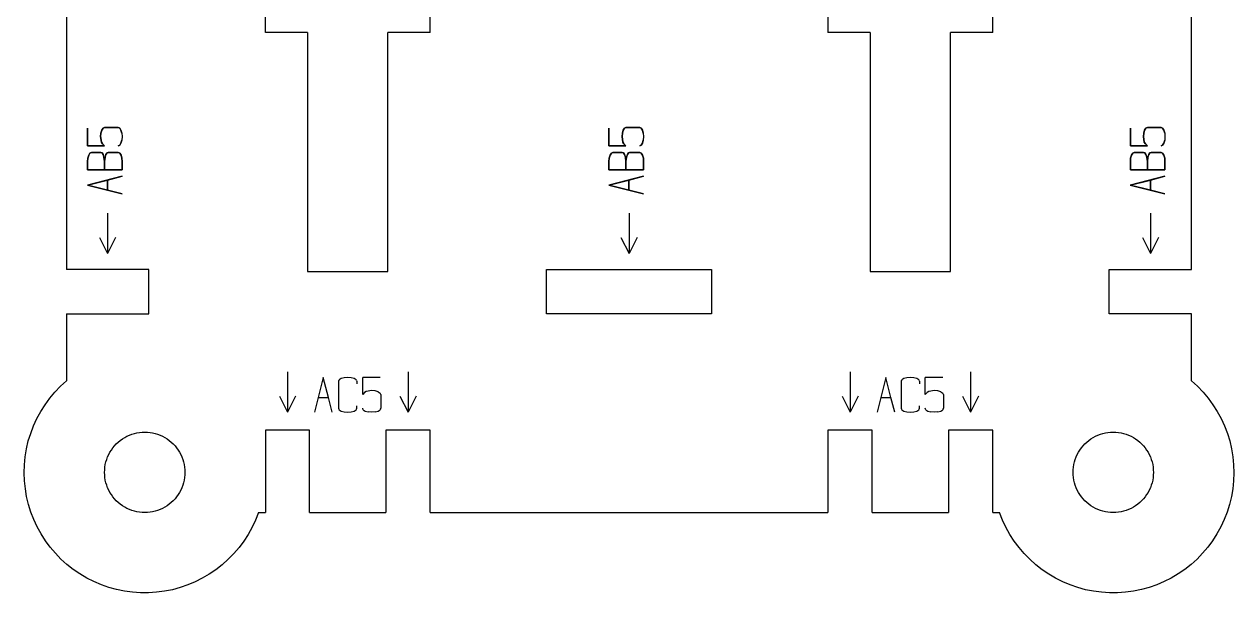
# Model space of a CAD drawing. Header units: millimetres. Extents: x -1672 to -1521, y -222 to -62.
# Drawn here: x -1671.7 to -1521.2, y -222.3 to -151.5 of the extents above; entities that cross this region are included whole.
import ezdxf

# ---------------------------------------------------------------- set-up
doc = ezdxf.new("R2010")
doc.units = ezdxf.units.MM
doc.layers.add('coding', color=2, linetype='Continuous')

msp = doc.modelspace()

# ---------------------------------------------------------------- linework, layer by layer
for p, q in [((-1666.45, -102.55), (-1666.45, -182.05)), ((-1526.45, -182.05), (-1526.45, -102.55)), ((-1641.7, -152.55), (-1641.7, -132.05)), ((-1621.2, -152.55), (-1621.2, -132.05)), ((-1571.7, -132.05), (-1571.7, -152.55)), ((-1551.2, -152.55), (-1551.2, -132.05)), ((-1636.45, -152.55), (-1641.7, -152.55)), ((-1636.45, -152.55), (-1636.45, -182.3)), ((-1621.2, -152.55), (-1626.45, -152.55)), ((-1626.45, -182.3), (-1626.45, -152.55)), ((-1566.45, -152.55), (-1571.7, -152.55)), ((-1566.45, -152.55), (-1566.45, -182.3)), ((-1551.2, -152.55), (-1556.45, -152.55)), ((-1556.45, -182.3), (-1556.45, -152.55)), ((-1656.2, -182.05), (-1666.45, -182.05)), ((-1656.2, -187.55), (-1656.2, -182.05)), ((-1606.7, -187.55), (-1606.7, -182.05)), ((-1606.7, -182.05), (-1586.2, -182.05)), ((-1586.2, -182.05), (-1586.2, -187.55)), ((-1536.7, -187.55), (-1536.7, -182.05)), ((-1536.7, -182.05), (-1526.45, -182.05)), ((-1636.45, -182.3), (-1626.45, -182.3)), ((-1566.45, -182.3), (-1556.45, -182.3)), ((-1666.45, -187.55), (-1666.45, -195.9)), ((-1666.45, -187.55), (-1656.2, -187.55)), ((-1586.2, -187.55), (-1606.7, -187.55)), ((-1526.45, -187.55), (-1536.7, -187.55)), ((-1526.45, -195.9), (-1526.45, -187.55)), ((-1667.88, -197.3), (-1667.19, -196.57)), ((-1667.19, -196.57), (-1666.45, -195.9)), ((-1526.45, -195.9), (-1525.72, -196.57)), ((-1525.72, -196.57), (-1525.03, -197.3)), ((-1669.11, -198.87), (-1668.52, -198.06)), ((-1668.52, -198.06), (-1667.88, -197.3)), ((-1525.03, -197.3), (-1524.39, -198.06)), ((-1524.39, -198.06), (-1523.8, -198.87)), ((-1670.12, -200.59), (-1669.65, -199.71)), ((-1669.65, -199.71), (-1669.11, -198.87)), ((-1523.8, -198.87), (-1523.26, -199.71)), ((-1523.26, -199.71), (-1522.79, -200.59)), ((-1670.89, -202.44), (-1670.54, -201.5)), ((-1670.54, -201.5), (-1670.12, -200.59)), ((-1522.79, -200.59), (-1522.37, -201.5)), ((-1522.37, -201.5), (-1522.01, -202.44)), ((-1671.19, -203.39), (-1670.89, -202.44)), ((-1659.75, -203.33), (-1659.48, -203.14)), ((-1659.48, -203.14), (-1659.2, -202.97)), ((-1659.2, -202.97), (-1658.92, -202.81)), ((-1658.92, -202.81), (-1658.62, -202.68)), ((-1658.62, -202.68), (-1658.31, -202.56)), ((-1658.31, -202.56), (-1658, -202.47)), ((-1658, -202.47), (-1657.68, -202.39)), ((-1657.68, -202.39), (-1657.36, -202.34)), ((-1657.36, -202.34), (-1657.03, -202.31)), ((-1657.03, -202.31), (-1656.7, -202.3)), ((-1656.7, -202.3), (-1656.38, -202.31)), ((-1656.38, -202.31), (-1656.05, -202.34)), ((-1656.05, -202.34), (-1655.73, -202.39)), ((-1655.73, -202.39), (-1655.41, -202.47)), ((-1655.41, -202.47), (-1655.1, -202.56)), ((-1655.1, -202.56), (-1654.79, -202.68)), ((-1654.79, -202.68), (-1654.49, -202.81)), ((-1654.49, -202.81), (-1654.2, -202.97)), ((-1654.2, -202.97), (-1653.93, -203.14)), ((-1653.93, -203.14), (-1653.66, -203.33)), ((-1641.7, -202.05), (-1641.7, -212.3)), ((-1636.2, -202.05), (-1641.7, -202.05)), ((-1636.2, -212.3), (-1636.2, -202.05)), ((-1621.2, -202.05), (-1626.7, -202.05)), ((-1626.7, -202.05), (-1626.7, -212.3)), ((-1621.2, -212.3), (-1621.2, -202.05)), ((-1571.7, -202.05), (-1571.7, -212.3)), ((-1566.2, -202.05), (-1571.7, -202.05)), ((-1566.2, -212.3), (-1566.2, -202.05)), ((-1556.7, -202.05), (-1556.7, -212.3)), ((-1551.2, -202.05), (-1556.7, -202.05)), ((-1551.2, -212.3), (-1551.2, -202.05)), ((-1539.25, -203.33), (-1538.98, -203.14)), ((-1538.98, -203.14), (-1538.7, -202.97)), ((-1538.7, -202.97), (-1538.42, -202.81)), ((-1538.42, -202.81), (-1538.12, -202.68)), ((-1538.12, -202.68), (-1537.81, -202.56)), ((-1537.81, -202.56), (-1537.5, -202.47)), ((-1537.5, -202.47), (-1537.18, -202.39)), ((-1537.18, -202.39), (-1536.86, -202.34)), ((-1536.86, -202.34), (-1536.53, -202.31)), ((-1536.53, -202.31), (-1536.2, -202.3)), ((-1536.2, -202.3), (-1535.88, -202.31)), ((-1535.88, -202.31), (-1535.55, -202.34)), ((-1535.55, -202.34), (-1535.23, -202.39)), ((-1535.23, -202.39), (-1534.91, -202.47)), ((-1534.91, -202.47), (-1534.6, -202.56)), ((-1534.6, -202.56), (-1534.29, -202.68)), ((-1534.29, -202.68), (-1533.99, -202.81)), ((-1533.99, -202.81), (-1533.7, -202.97)), ((-1533.7, -202.97), (-1533.43, -203.14)), ((-1533.43, -203.14), (-1533.16, -203.33)), ((-1522.01, -202.44), (-1521.72, -203.39)), ((-1671.58, -205.35), (-1671.41, -204.36)), ((-1671.41, -204.36), (-1671.19, -203.39)), ((-1661.03, -204.8), (-1660.86, -204.52)), ((-1660.86, -204.52), (-1660.67, -204.25)), ((-1660.67, -204.25), (-1660.46, -204)), ((-1660.46, -204), (-1660.24, -203.76)), ((-1660.24, -203.76), (-1660, -203.54)), ((-1660, -203.54), (-1659.75, -203.33)), ((-1653.66, -203.33), (-1653.41, -203.54)), ((-1653.41, -203.54), (-1653.17, -203.76)), ((-1653.17, -203.76), (-1652.94, -204)), ((-1652.94, -204), (-1652.74, -204.25)), ((-1652.74, -204.25), (-1652.55, -204.52)), ((-1652.55, -204.52), (-1652.37, -204.8)), ((-1540.53, -204.8), (-1540.36, -204.52)), ((-1540.36, -204.52), (-1540.17, -204.25)), ((-1540.17, -204.25), (-1539.96, -204)), ((-1539.96, -204), (-1539.74, -203.76)), ((-1539.74, -203.76), (-1539.5, -203.54)), ((-1539.5, -203.54), (-1539.25, -203.33)), ((-1533.16, -203.33), (-1532.91, -203.54)), ((-1532.91, -203.54), (-1532.67, -203.76)), ((-1532.67, -203.76), (-1532.45, -204)), ((-1532.45, -204), (-1532.24, -204.25)), ((-1532.24, -204.25), (-1532.05, -204.52)), ((-1532.05, -204.52), (-1531.87, -204.8)), ((-1521.72, -203.39), (-1521.49, -204.36)), ((-1521.49, -204.36), (-1521.33, -205.35)), ((-1671.67, -206.34), (-1671.58, -205.35)), ((-1661.61, -206.32), (-1661.53, -206)), ((-1661.53, -206), (-1661.44, -205.69)), ((-1661.44, -205.69), (-1661.32, -205.38)), ((-1661.32, -205.38), (-1661.19, -205.09)), ((-1661.19, -205.09), (-1661.03, -204.8)), ((-1652.37, -204.8), (-1652.22, -205.09)), ((-1652.22, -205.09), (-1652.08, -205.38)), ((-1652.08, -205.38), (-1651.97, -205.69)), ((-1651.97, -205.69), (-1651.87, -206)), ((-1651.87, -206), (-1651.8, -206.32)), ((-1541.11, -206.32), (-1541.03, -206)), ((-1541.03, -206), (-1540.94, -205.69)), ((-1540.94, -205.69), (-1540.82, -205.38)), ((-1540.82, -205.38), (-1540.69, -205.09)), ((-1540.69, -205.09), (-1540.53, -204.8)), ((-1531.87, -204.8), (-1531.72, -205.09)), ((-1531.72, -205.09), (-1531.59, -205.38)), ((-1531.59, -205.38), (-1531.47, -205.69)), ((-1531.47, -205.69), (-1531.38, -206)), ((-1531.38, -206), (-1531.3, -206.32)), ((-1521.33, -205.35), (-1521.24, -206.34)), ((-1671.7, -207.34), (-1671.67, -206.34)), ((-1671.67, -208.34), (-1671.7, -207.34)), ((-1661.7, -207.3), (-1661.69, -206.97)), ((-1661.69, -207.62), (-1661.7, -207.3)), ((-1661.69, -206.97), (-1661.66, -206.64)), ((-1661.66, -207.95), (-1661.69, -207.62)), ((-1661.66, -206.64), (-1661.61, -206.32)), ((-1651.8, -206.32), (-1651.75, -206.64)), ((-1651.75, -206.64), (-1651.71, -206.97)), ((-1651.71, -207.62), (-1651.75, -207.95)), ((-1651.71, -206.97), (-1651.7, -207.3)), ((-1651.7, -207.3), (-1651.71, -207.62)), ((-1541.2, -207.3), (-1541.19, -206.97)), ((-1541.19, -207.62), (-1541.2, -207.3)), ((-1541.19, -206.97), (-1541.16, -206.64)), ((-1541.16, -207.95), (-1541.19, -207.62)), ((-1541.16, -206.64), (-1541.11, -206.32)), ((-1531.3, -206.32), (-1531.25, -206.64)), ((-1531.25, -206.64), (-1531.22, -206.97)), ((-1531.22, -207.62), (-1531.25, -207.95)), ((-1531.22, -206.97), (-1531.2, -207.3)), ((-1531.2, -207.3), (-1531.22, -207.62)), ((-1521.24, -206.34), (-1521.2, -207.34)), ((-1521.2, -207.34), (-1521.24, -208.34)), ((-1671.56, -209.34), (-1671.67, -208.34)), ((-1661.61, -208.27), (-1661.66, -207.95)), ((-1661.53, -208.59), (-1661.61, -208.27)), ((-1661.44, -208.9), (-1661.53, -208.59)), ((-1661.32, -209.21), (-1661.44, -208.9)), ((-1651.97, -208.9), (-1652.08, -209.21)), ((-1651.87, -208.59), (-1651.97, -208.9)), ((-1651.8, -208.27), (-1651.87, -208.59)), ((-1651.75, -207.95), (-1651.8, -208.27)), ((-1541.11, -208.27), (-1541.16, -207.95)), ((-1541.03, -208.59), (-1541.11, -208.27)), ((-1540.94, -208.9), (-1541.03, -208.59)), ((-1540.82, -209.21), (-1540.94, -208.9)), ((-1531.47, -208.9), (-1531.59, -209.21)), ((-1531.38, -208.59), (-1531.47, -208.9)), ((-1531.3, -208.27), (-1531.38, -208.59)), ((-1531.25, -207.95), (-1531.3, -208.27)), ((-1521.24, -208.34), (-1521.34, -209.34)), ((-1671.4, -210.32), (-1671.56, -209.34)), ((-1671.16, -211.29), (-1671.4, -210.32)), ((-1661.19, -209.51), (-1661.32, -209.21)), ((-1661.03, -209.8), (-1661.19, -209.51)), ((-1660.86, -210.07), (-1661.03, -209.8)), ((-1660.67, -210.34), (-1660.86, -210.07)), ((-1660.46, -210.59), (-1660.67, -210.34)), ((-1660.24, -210.83), (-1660.46, -210.59)), ((-1652.94, -210.59), (-1653.17, -210.83)), ((-1652.74, -210.34), (-1652.94, -210.59)), ((-1652.55, -210.07), (-1652.74, -210.34)), ((-1652.37, -209.8), (-1652.55, -210.07)), ((-1652.22, -209.51), (-1652.37, -209.8)), ((-1652.08, -209.21), (-1652.22, -209.51)), ((-1540.69, -209.51), (-1540.82, -209.21)), ((-1540.53, -209.8), (-1540.69, -209.51)), ((-1540.36, -210.07), (-1540.53, -209.8)), ((-1540.17, -210.34), (-1540.36, -210.07)), ((-1539.96, -210.59), (-1540.17, -210.34)), ((-1539.74, -210.83), (-1539.96, -210.59)), ((-1532.45, -210.59), (-1532.67, -210.83)), ((-1532.24, -210.34), (-1532.45, -210.59)), ((-1532.05, -210.07), (-1532.24, -210.34)), ((-1531.87, -209.8), (-1532.05, -210.07)), ((-1531.72, -209.51), (-1531.87, -209.8)), ((-1531.59, -209.21), (-1531.72, -209.51)), ((-1521.51, -210.32), (-1521.75, -211.29)), ((-1521.34, -209.34), (-1521.51, -210.32)), ((-1670.86, -212.25), (-1671.16, -211.29)), ((-1660, -211.06), (-1660.24, -210.83)), ((-1659.75, -211.26), (-1660, -211.06)), ((-1659.48, -211.45), (-1659.75, -211.26)), ((-1659.2, -211.63), (-1659.48, -211.45)), ((-1658.92, -211.78), (-1659.2, -211.63)), ((-1658.62, -211.92), (-1658.92, -211.78)), ((-1658.31, -212.03), (-1658.62, -211.92)), ((-1658, -212.13), (-1658.31, -212.03)), ((-1657.68, -212.2), (-1658, -212.13)), ((-1657.36, -212.25), (-1657.68, -212.2)), ((-1655.73, -212.2), (-1656.05, -212.25)), ((-1655.41, -212.13), (-1655.73, -212.2)), ((-1655.1, -212.03), (-1655.41, -212.13)), ((-1654.79, -211.92), (-1655.1, -212.03)), ((-1654.49, -211.78), (-1654.79, -211.92)), ((-1654.2, -211.63), (-1654.49, -211.78)), ((-1653.93, -211.45), (-1654.2, -211.63)), ((-1653.66, -211.26), (-1653.93, -211.45)), ((-1653.41, -211.06), (-1653.66, -211.26)), ((-1653.17, -210.83), (-1653.41, -211.06)), ((-1539.5, -211.06), (-1539.74, -210.83)), ((-1539.25, -211.26), (-1539.5, -211.06)), ((-1538.98, -211.45), (-1539.25, -211.26)), ((-1538.7, -211.63), (-1538.98, -211.45)), ((-1538.42, -211.78), (-1538.7, -211.63)), ((-1538.12, -211.92), (-1538.42, -211.78)), ((-1537.81, -212.03), (-1538.12, -211.92)), ((-1537.5, -212.13), (-1537.81, -212.03)), ((-1537.18, -212.2), (-1537.5, -212.13)), ((-1536.86, -212.25), (-1537.18, -212.2)), ((-1535.23, -212.2), (-1535.55, -212.25)), ((-1534.91, -212.13), (-1535.23, -212.2)), ((-1534.6, -212.03), (-1534.91, -212.13)), ((-1534.29, -211.92), (-1534.6, -212.03)), ((-1533.99, -211.78), (-1534.29, -211.92)), ((-1533.7, -211.63), (-1533.99, -211.78)), ((-1533.43, -211.45), (-1533.7, -211.63)), ((-1533.16, -211.26), (-1533.43, -211.45)), ((-1532.91, -211.06), (-1533.16, -211.26)), ((-1532.67, -210.83), (-1532.91, -211.06)), ((-1521.75, -211.29), (-1522.04, -212.25)), ((-1670.5, -213.18), (-1670.86, -212.25)), ((-1670.08, -214.08), (-1670.5, -213.18)), ((-1657.03, -212.29), (-1657.36, -212.25)), ((-1656.7, -212.3), (-1657.03, -212.29)), ((-1656.38, -212.29), (-1656.7, -212.3)), ((-1656.05, -212.25), (-1656.38, -212.29)), ((-1642.93, -213.23), (-1643.35, -214.13)), ((-1642.56, -212.3), (-1642.93, -213.23)), ((-1642.56, -212.3), (-1641.7, -212.3)), ((-1636.2, -212.3), (-1626.7, -212.3)), ((-1621.2, -212.3), (-1571.7, -212.3)), ((-1566.2, -212.3), (-1556.7, -212.3)), ((-1551.2, -212.3), (-1550.35, -212.3)), ((-1549.98, -213.23), (-1550.35, -212.3)), ((-1549.56, -214.13), (-1549.98, -213.23)), ((-1536.53, -212.29), (-1536.86, -212.25)), ((-1536.2, -212.3), (-1536.53, -212.29)), ((-1535.88, -212.29), (-1536.2, -212.3)), ((-1535.55, -212.25), (-1535.88, -212.29)), ((-1522.41, -213.18), (-1522.83, -214.08)), ((-1522.04, -212.25), (-1522.41, -213.18)), ((-1669.6, -214.96), (-1670.08, -214.08)), ((-1669.06, -215.8), (-1669.6, -214.96)), ((-1643.84, -215.01), (-1644.38, -215.85)), ((-1643.35, -214.13), (-1643.84, -215.01)), ((-1549.07, -215.01), (-1549.56, -214.13)), ((-1548.53, -215.85), (-1549.07, -215.01)), ((-1523.31, -214.96), (-1523.85, -215.8)), ((-1522.83, -214.08), (-1523.31, -214.96)), ((-1668.47, -216.61), (-1669.06, -215.8)), ((-1667.82, -217.37), (-1668.47, -216.61)), ((-1644.97, -216.65), (-1645.62, -217.41)), ((-1644.38, -215.85), (-1644.97, -216.65)), ((-1547.93, -216.65), (-1548.53, -215.85)), ((-1547.29, -217.41), (-1547.93, -216.65)), ((-1524.44, -216.61), (-1525.09, -217.37)), ((-1523.85, -215.8), (-1524.44, -216.61)), ((-1667.13, -218.09), (-1667.82, -217.37)), ((-1666.38, -218.76), (-1667.13, -218.09)), ((-1646.32, -218.12), (-1647.06, -218.79)), ((-1645.62, -217.41), (-1646.32, -218.12)), ((-1546.59, -218.12), (-1547.29, -217.41)), ((-1545.84, -218.79), (-1546.59, -218.12)), ((-1525.78, -218.09), (-1526.52, -218.76)), ((-1525.09, -217.37), (-1525.78, -218.09)), ((-1665.6, -219.37), (-1666.38, -218.76)), ((-1664.78, -219.94), (-1665.6, -219.37)), ((-1647.85, -219.41), (-1648.68, -219.97)), ((-1647.06, -218.79), (-1647.85, -219.41)), ((-1545.06, -219.41), (-1545.84, -218.79)), ((-1544.23, -219.97), (-1545.06, -219.41)), ((-1527.31, -219.37), (-1528.13, -219.94)), ((-1526.52, -218.76), (-1527.31, -219.37)), ((-1663.92, -220.45), (-1664.78, -219.94)), ((-1663.02, -220.9), (-1663.92, -220.45)), ((-1662.1, -221.29), (-1663.02, -220.9)), ((-1650.43, -220.92), (-1651.35, -221.31)), ((-1649.54, -220.48), (-1650.43, -220.92)), ((-1648.68, -219.97), (-1649.54, -220.48)), ((-1543.37, -220.48), (-1544.23, -219.97)), ((-1542.48, -220.92), (-1543.37, -220.48)), ((-1541.55, -221.31), (-1542.48, -220.92)), ((-1529.88, -220.9), (-1530.8, -221.29)), ((-1528.99, -220.45), (-1529.88, -220.9)), ((-1528.13, -219.94), (-1528.99, -220.45)), ((-1661.16, -221.62), (-1662.1, -221.29)), ((-1660.2, -221.88), (-1661.16, -221.62)), ((-1659.22, -222.08), (-1660.2, -221.88)), ((-1658.23, -222.22), (-1659.22, -222.08)), ((-1657.23, -222.29), (-1658.23, -222.22)), ((-1656.23, -222.29), (-1657.23, -222.29)), ((-1655.23, -222.22), (-1656.23, -222.29)), ((-1654.24, -222.09), (-1655.23, -222.22)), ((-1653.26, -221.9), (-1654.24, -222.09)), ((-1652.3, -221.64), (-1653.26, -221.9)), ((-1651.35, -221.31), (-1652.3, -221.64)), ((-1540.61, -221.64), (-1541.55, -221.31)), ((-1539.65, -221.9), (-1540.61, -221.64)), ((-1538.67, -222.09), (-1539.65, -221.9)), ((-1537.67, -222.22), (-1538.67, -222.09)), ((-1536.68, -222.29), (-1537.67, -222.22)), ((-1535.68, -222.29), (-1536.68, -222.29)), ((-1534.68, -222.22), (-1535.68, -222.29)), ((-1533.69, -222.08), (-1534.68, -222.22)), ((-1532.71, -221.88), (-1533.69, -222.08)), ((-1531.75, -221.62), (-1532.71, -221.88)), ((-1530.8, -221.29), (-1531.75, -221.62))]:
    msp.add_line(p, q)
at = {"layer": 'coding'}
for p, q in [((-1663.82, -166.63), (-1663.82, -164.46)), ((-1663.82, -164.46), (-1663.82, -166.63)), ((-1662.15, -165.06), (-1662.19, -165.5)), ((-1662.19, -165.5), (-1662.15, -165.06)), ((-1662.19, -165.5), (-1662.09, -166.18)), ((-1662.09, -166.18), (-1662.19, -165.5)), ((-1662.05, -164.7), (-1662.15, -165.06)), ((-1662.15, -165.06), (-1662.05, -164.7)), ((-1661.89, -164.46), (-1662.05, -164.7)), ((-1662.05, -164.7), (-1661.89, -164.46)), ((-1661.8, -164.4), (-1661.89, -164.46)), ((-1661.89, -164.46), (-1661.8, -164.4)), ((-1661.71, -164.38), (-1661.8, -164.4)), ((-1661.8, -164.4), (-1661.71, -164.38)), ((-1660, -164.38), (-1661.71, -164.38)), ((-1661.71, -164.38), (-1660, -164.38)), ((-1659.9, -164.4), (-1660, -164.38)), ((-1660, -164.38), (-1659.9, -164.4)), ((-1659.81, -164.46), (-1659.9, -164.4)), ((-1659.9, -164.4), (-1659.81, -164.46)), ((-1659.66, -164.7), (-1659.81, -164.46)), ((-1659.81, -164.46), (-1659.66, -164.7)), ((-1659.55, -165.06), (-1659.66, -164.7)), ((-1659.66, -164.7), (-1659.55, -165.06)), ((-1659.55, -165.06), (-1659.52, -165.5)), ((-1659.52, -165.5), (-1659.55, -165.95)), ((-1598.95, -166.63), (-1598.95, -164.46)), ((-1598.95, -164.46), (-1598.95, -166.63)), ((-1597.28, -165.06), (-1597.31, -165.5)), ((-1597.31, -165.5), (-1597.28, -165.06)), ((-1597.31, -165.5), (-1597.21, -166.18)), ((-1597.21, -166.18), (-1597.31, -165.5)), ((-1597.17, -164.7), (-1597.28, -165.06)), ((-1597.28, -165.06), (-1597.17, -164.7)), ((-1597.02, -164.46), (-1597.17, -164.7)), ((-1597.17, -164.7), (-1597.02, -164.46)), ((-1596.93, -164.4), (-1597.02, -164.46)), ((-1597.02, -164.46), (-1596.93, -164.4)), ((-1596.83, -164.38), (-1596.93, -164.4)), ((-1596.93, -164.4), (-1596.83, -164.38)), ((-1595.12, -164.38), (-1596.83, -164.38)), ((-1596.83, -164.38), (-1595.12, -164.38)), ((-1595.02, -164.4), (-1595.12, -164.38)), ((-1595.12, -164.38), (-1595.02, -164.4)), ((-1594.94, -164.46), (-1595.02, -164.4)), ((-1595.02, -164.4), (-1594.94, -164.46)), ((-1594.78, -164.7), (-1594.94, -164.46)), ((-1594.94, -164.46), (-1594.78, -164.7)), ((-1594.68, -165.06), (-1594.78, -164.7)), ((-1594.78, -164.7), (-1594.68, -165.06)), ((-1594.68, -165.06), (-1594.64, -165.5)), ((-1594.64, -165.5), (-1594.68, -165.95)), ((-1534.07, -166.63), (-1534.07, -164.46)), ((-1534.07, -164.46), (-1534.07, -166.63)), ((-1532.4, -165.06), (-1532.44, -165.5)), ((-1532.44, -165.5), (-1532.4, -165.06)), ((-1532.44, -165.5), (-1532.34, -166.18)), ((-1532.34, -166.18), (-1532.44, -165.5)), ((-1532.3, -164.7), (-1532.4, -165.06)), ((-1532.4, -165.06), (-1532.3, -164.7)), ((-1532.14, -164.46), (-1532.3, -164.7)), ((-1532.3, -164.7), (-1532.14, -164.46)), ((-1532.05, -164.4), (-1532.14, -164.46)), ((-1532.14, -164.46), (-1532.05, -164.4)), ((-1531.96, -164.38), (-1532.05, -164.4)), ((-1532.05, -164.4), (-1531.96, -164.38)), ((-1530.25, -164.38), (-1531.96, -164.38)), ((-1531.96, -164.38), (-1530.25, -164.38)), ((-1530.15, -164.4), (-1530.25, -164.38)), ((-1530.25, -164.38), (-1530.15, -164.4)), ((-1530.06, -164.46), (-1530.15, -164.4)), ((-1530.15, -164.4), (-1530.06, -164.46)), ((-1529.91, -164.7), (-1530.06, -164.46)), ((-1530.06, -164.46), (-1529.91, -164.7)), ((-1529.8, -165.06), (-1529.91, -164.7)), ((-1529.91, -164.7), (-1529.8, -165.06)), ((-1529.8, -165.06), (-1529.77, -165.5)), ((-1529.77, -165.5), (-1529.8, -165.95)), ((-1661.71, -166.63), (-1663.82, -166.63)), ((-1663.82, -166.63), (-1661.71, -166.63)), ((-1662.09, -166.18), (-1661.96, -166.41)), ((-1661.96, -166.41), (-1662.09, -166.18)), ((-1661.96, -166.41), (-1661.71, -166.63)), ((-1661.71, -166.63), (-1661.96, -166.41)), ((-1659.9, -166.61), (-1660, -166.63)), ((-1660, -166.63), (-1659.9, -166.61)), ((-1659.81, -166.55), (-1659.9, -166.61)), ((-1659.9, -166.61), (-1659.81, -166.55)), ((-1659.66, -166.31), (-1659.81, -166.55)), ((-1659.81, -166.55), (-1659.66, -166.31)), ((-1659.55, -165.95), (-1659.66, -166.31)), ((-1659.66, -166.31), (-1659.55, -165.95)), ((-1596.83, -166.63), (-1598.95, -166.63)), ((-1598.95, -166.63), (-1596.83, -166.63)), ((-1597.21, -166.18), (-1597.09, -166.41)), ((-1597.09, -166.41), (-1597.21, -166.18)), ((-1597.09, -166.41), (-1596.83, -166.63)), ((-1596.83, -166.63), (-1597.09, -166.41)), ((-1595.02, -166.61), (-1595.12, -166.63)), ((-1595.12, -166.63), (-1595.02, -166.61)), ((-1594.94, -166.55), (-1595.02, -166.61)), ((-1595.02, -166.61), (-1594.94, -166.55)), ((-1594.78, -166.31), (-1594.94, -166.55)), ((-1594.94, -166.55), (-1594.78, -166.31)), ((-1594.68, -165.95), (-1594.78, -166.31)), ((-1594.78, -166.31), (-1594.68, -165.95)), ((-1531.96, -166.63), (-1534.07, -166.63)), ((-1534.07, -166.63), (-1531.96, -166.63)), ((-1532.34, -166.18), (-1532.21, -166.41)), ((-1532.21, -166.41), (-1532.34, -166.18)), ((-1532.21, -166.41), (-1531.96, -166.63)), ((-1531.96, -166.63), (-1532.21, -166.41)), ((-1530.15, -166.61), (-1530.25, -166.63)), ((-1530.25, -166.63), (-1530.15, -166.61)), ((-1530.06, -166.55), (-1530.15, -166.61)), ((-1530.15, -166.61), (-1530.06, -166.55)), ((-1529.91, -166.31), (-1530.06, -166.55)), ((-1530.06, -166.55), (-1529.91, -166.31)), ((-1529.8, -165.95), (-1529.91, -166.31)), ((-1529.91, -166.31), (-1529.8, -165.95)), ((-1663.82, -168.61), (-1663.79, -168.18)), ((-1663.79, -168.18), (-1663.82, -168.61)), ((-1663.68, -167.81), (-1663.79, -168.18)), ((-1663.79, -168.18), (-1663.68, -167.81)), ((-1663.52, -167.57), (-1663.68, -167.81)), ((-1663.68, -167.81), (-1663.52, -167.57)), ((-1663.44, -167.5), (-1663.52, -167.57)), ((-1663.52, -167.57), (-1663.44, -167.5)), ((-1663.44, -167.5), (-1663.34, -167.48)), ((-1663.34, -167.48), (-1663.44, -167.5)), ((-1663.34, -167.48), (-1662.17, -167.48)), ((-1662.17, -167.48), (-1663.34, -167.48)), ((-1662.17, -167.48), (-1662.02, -167.54)), ((-1662.02, -167.54), (-1662.17, -167.48)), ((-1661.88, -167.71), (-1662.02, -167.54)), ((-1662.02, -167.54), (-1661.88, -167.71)), ((-1661.78, -168.06), (-1661.88, -167.71)), ((-1661.88, -167.71), (-1661.78, -168.06)), ((-1661.78, -168.06), (-1661.71, -168.61)), ((-1661.71, -168.61), (-1661.78, -168.06)), ((-1661.71, -168.61), (-1661.64, -168.05)), ((-1661.64, -168.05), (-1661.71, -168.61)), ((-1661.64, -168.05), (-1661.54, -167.71)), ((-1661.54, -167.71), (-1661.64, -168.05)), ((-1661.54, -167.71), (-1661.4, -167.54)), ((-1661.4, -167.54), (-1661.54, -167.71)), ((-1661.4, -167.54), (-1661.25, -167.48)), ((-1661.25, -167.48), (-1661.4, -167.54)), ((-1660, -167.48), (-1661.25, -167.48)), ((-1661.25, -167.48), (-1660, -167.48)), ((-1660, -167.48), (-1659.9, -167.5)), ((-1659.9, -167.5), (-1660, -167.48)), ((-1659.81, -167.57), (-1659.9, -167.5)), ((-1659.9, -167.5), (-1659.81, -167.57)), ((-1659.65, -167.81), (-1659.81, -167.57)), ((-1659.81, -167.57), (-1659.65, -167.81)), ((-1659.65, -167.81), (-1659.55, -168.17)), ((-1659.55, -168.17), (-1659.65, -167.81)), ((-1659.52, -168.61), (-1659.55, -168.17)), ((-1659.55, -168.17), (-1659.52, -168.61)), ((-1598.95, -168.61), (-1598.91, -168.18)), ((-1598.91, -168.18), (-1598.95, -168.61)), ((-1598.8, -167.81), (-1598.91, -168.18)), ((-1598.91, -168.18), (-1598.8, -167.81)), ((-1598.65, -167.57), (-1598.8, -167.81)), ((-1598.8, -167.81), (-1598.65, -167.57)), ((-1598.56, -167.5), (-1598.65, -167.57)), ((-1598.65, -167.57), (-1598.56, -167.5)), ((-1598.56, -167.5), (-1598.47, -167.48)), ((-1598.47, -167.48), (-1598.56, -167.5)), ((-1598.47, -167.48), (-1597.3, -167.48)), ((-1597.3, -167.48), (-1598.47, -167.48)), ((-1597.3, -167.48), (-1597.15, -167.54)), ((-1597.15, -167.54), (-1597.3, -167.48)), ((-1597.01, -167.71), (-1597.15, -167.54)), ((-1597.15, -167.54), (-1597.01, -167.71)), ((-1596.9, -168.06), (-1597.01, -167.71)), ((-1597.01, -167.71), (-1596.9, -168.06)), ((-1596.9, -168.06), (-1596.84, -168.61)), ((-1596.84, -168.61), (-1596.9, -168.06)), ((-1596.84, -168.61), (-1596.77, -168.05)), ((-1596.77, -168.05), (-1596.84, -168.61)), ((-1596.77, -168.05), (-1596.66, -167.71)), ((-1596.66, -167.71), (-1596.77, -168.05)), ((-1596.66, -167.71), (-1596.53, -167.54)), ((-1596.53, -167.54), (-1596.66, -167.71)), ((-1596.53, -167.54), (-1596.38, -167.48)), ((-1596.38, -167.48), (-1596.53, -167.54)), ((-1595.12, -167.48), (-1596.38, -167.48)), ((-1596.38, -167.48), (-1595.12, -167.48)), ((-1595.12, -167.48), (-1595.02, -167.5)), ((-1595.02, -167.5), (-1595.12, -167.48)), ((-1594.93, -167.57), (-1595.02, -167.5)), ((-1595.02, -167.5), (-1594.93, -167.57)), ((-1594.78, -167.81), (-1594.93, -167.57)), ((-1594.93, -167.57), (-1594.78, -167.81)), ((-1594.78, -167.81), (-1594.67, -168.17)), ((-1594.67, -168.17), (-1594.78, -167.81)), ((-1594.64, -168.61), (-1594.67, -168.17)), ((-1594.67, -168.17), (-1594.64, -168.61)), ((-1534.07, -168.61), (-1534.04, -168.18)), ((-1534.04, -168.18), (-1534.07, -168.61)), ((-1533.93, -167.81), (-1534.04, -168.18)), ((-1534.04, -168.18), (-1533.93, -167.81)), ((-1533.77, -167.57), (-1533.93, -167.81)), ((-1533.93, -167.81), (-1533.77, -167.57)), ((-1533.69, -167.5), (-1533.77, -167.57)), ((-1533.77, -167.57), (-1533.69, -167.5)), ((-1533.69, -167.5), (-1533.59, -167.48)), ((-1533.59, -167.48), (-1533.69, -167.5)), ((-1533.59, -167.48), (-1532.42, -167.48)), ((-1532.43, -167.48), (-1533.59, -167.48)), ((-1532.27, -167.54), (-1532.43, -167.48)), ((-1532.42, -167.48), (-1532.27, -167.54)), ((-1532.13, -167.71), (-1532.27, -167.54)), ((-1532.27, -167.54), (-1532.13, -167.71)), ((-1532.03, -168.06), (-1532.13, -167.71)), ((-1532.13, -167.71), (-1532.03, -168.06)), ((-1532.03, -168.06), (-1531.96, -168.61)), ((-1531.96, -168.61), (-1532.03, -168.06)), ((-1531.96, -168.61), (-1531.89, -168.05)), ((-1531.89, -168.05), (-1531.96, -168.61)), ((-1531.89, -168.05), (-1531.79, -167.71)), ((-1531.79, -167.71), (-1531.89, -168.05)), ((-1531.79, -167.71), (-1531.65, -167.54)), ((-1531.65, -167.54), (-1531.79, -167.71)), ((-1531.65, -167.54), (-1531.5, -167.48)), ((-1531.5, -167.48), (-1531.65, -167.54)), ((-1530.25, -167.48), (-1531.5, -167.48)), ((-1531.5, -167.48), (-1530.25, -167.48)), ((-1530.25, -167.48), (-1530.15, -167.5)), ((-1530.15, -167.5), (-1530.25, -167.48)), ((-1530.06, -167.57), (-1530.15, -167.5)), ((-1530.15, -167.5), (-1530.06, -167.57)), ((-1529.9, -167.81), (-1530.06, -167.57)), ((-1530.06, -167.57), (-1529.9, -167.81)), ((-1529.9, -167.81), (-1529.8, -168.17)), ((-1529.8, -168.17), (-1529.9, -167.81)), ((-1529.77, -168.61), (-1529.8, -168.17)), ((-1529.8, -168.17), (-1529.77, -168.61)), ((-1663.82, -168.61), (-1663.82, -169.62)), ((-1663.82, -169.62), (-1663.82, -168.61)), ((-1663.82, -169.62), (-1659.52, -169.62)), ((-1661.71, -169.62), (-1663.82, -169.62)), ((-1661.71, -169.62), (-1661.71, -168.61)), ((-1661.71, -168.61), (-1661.71, -169.62)), ((-1659.52, -169.62), (-1661.71, -169.62)), ((-1659.52, -168.61), (-1659.52, -169.62)), ((-1659.52, -169.62), (-1659.52, -168.61)), ((-1598.95, -168.61), (-1598.95, -169.62)), ((-1598.95, -169.62), (-1598.95, -168.61)), ((-1598.95, -169.62), (-1594.64, -169.62)), ((-1596.84, -169.62), (-1598.95, -169.62)), ((-1596.84, -169.62), (-1596.84, -168.61)), ((-1596.84, -168.61), (-1596.84, -169.62)), ((-1594.64, -169.62), (-1596.84, -169.62)), ((-1594.64, -168.61), (-1594.64, -169.62)), ((-1594.64, -169.62), (-1594.64, -168.61)), ((-1534.07, -168.61), (-1534.07, -169.62)), ((-1534.07, -169.62), (-1534.07, -168.61)), ((-1534.07, -169.62), (-1529.77, -169.62)), ((-1531.96, -169.62), (-1534.07, -169.62)), ((-1531.96, -169.62), (-1531.96, -168.61)), ((-1531.96, -168.61), (-1531.96, -169.62)), ((-1529.77, -169.62), (-1531.96, -169.62)), ((-1529.77, -168.61), (-1529.77, -169.62)), ((-1529.77, -169.62), (-1529.77, -168.61)), ((-1659.52, -170.44), (-1663.83, -171.56)), ((-1663.83, -171.56), (-1661.34, -170.91)), ((-1661.34, -172.17), (-1663.83, -171.56)), ((-1663.83, -171.56), (-1659.52, -172.62)), ((-1661.34, -170.91), (-1661.34, -172.17)), ((-1661.33, -170.91), (-1659.52, -170.44)), ((-1661.33, -172.17), (-1661.33, -170.91)), ((-1594.64, -170.44), (-1598.95, -171.56)), ((-1598.95, -171.56), (-1596.46, -170.91)), ((-1596.46, -172.17), (-1598.95, -171.56)), ((-1598.95, -171.56), (-1594.64, -172.62)), ((-1596.46, -170.91), (-1594.64, -170.44)), ((-1596.46, -170.91), (-1596.46, -172.17)), ((-1596.46, -172.17), (-1596.46, -170.91)), ((-1529.77, -170.44), (-1534.08, -171.56)), ((-1534.08, -171.56), (-1531.59, -170.91)), ((-1531.59, -172.17), (-1534.08, -171.56)), ((-1534.08, -171.56), (-1529.77, -172.62)), ((-1531.59, -170.91), (-1531.59, -172.17)), ((-1531.58, -170.91), (-1529.77, -170.44)), ((-1531.58, -172.17), (-1531.58, -170.91)), ((-1659.52, -172.62), (-1661.33, -172.17)), ((-1594.64, -172.62), (-1596.46, -172.17)), ((-1529.77, -172.62), (-1531.58, -172.17)), ((-1661.33, -175.05), (-1661.33, -180.05)), ((-1596.45, -175.05), (-1596.45, -180.05)), ((-1531.58, -175.05), (-1531.58, -180.05)), ((-1662.33, -178.05), (-1661.33, -180.05)), ((-1660.33, -178.05), (-1661.33, -180.05)), ((-1597.45, -178.05), (-1596.45, -180.05)), ((-1595.45, -178.05), (-1596.45, -180.05)), ((-1532.58, -178.05), (-1531.58, -180.05)), ((-1530.58, -178.05), (-1531.58, -180.05)), ((-1638.95, -194.8), (-1638.95, -199.8)), ((-1634.51, -195.48), (-1635.13, -197.97)), ((-1633.86, -197.98), (-1634.51, -195.48)), ((-1632.26, -195.63), (-1632.5, -195.79)), ((-1631.89, -195.52), (-1632.26, -195.63)), ((-1631.45, -195.49), (-1631.89, -195.52)), ((-1631.02, -195.52), (-1631.45, -195.49)), ((-1630.66, -195.63), (-1631.02, -195.52)), ((-1630.41, -195.79), (-1630.66, -195.63)), ((-1629.59, -197.61), (-1629.59, -195.49)), ((-1627.41, -195.49), (-1629.59, -195.49)), ((-1623.95, -194.8), (-1623.95, -199.8)), ((-1568.95, -194.8), (-1568.95, -199.8)), ((-1564.51, -195.48), (-1565.13, -197.97)), ((-1563.86, -197.98), (-1564.51, -195.48)), ((-1562.26, -195.63), (-1562.5, -195.79)), ((-1561.89, -195.52), (-1562.26, -195.63)), ((-1561.45, -195.49), (-1561.89, -195.52)), ((-1561.02, -195.52), (-1561.45, -195.49)), ((-1560.66, -195.63), (-1561.02, -195.52)), ((-1560.41, -195.79), (-1560.66, -195.63)), ((-1559.59, -197.61), (-1559.59, -195.49)), ((-1557.41, -195.49), (-1559.59, -195.49)), ((-1553.95, -194.8), (-1553.95, -199.8)), ((-1632.56, -195.87), (-1632.58, -195.97)), ((-1632.58, -195.97), (-1632.58, -199.32)), ((-1632.56, -195.87), (-1632.5, -195.79)), ((-1630.35, -195.88), (-1630.41, -195.79)), ((-1630.35, -195.88), (-1630.33, -195.97)), ((-1630.33, -195.97), (-1630.33, -196.28)), ((-1628.46, -197.12), (-1629.14, -197.22)), ((-1628.02, -197.16), (-1628.46, -197.12)), ((-1562.56, -195.87), (-1562.58, -195.97)), ((-1562.58, -195.97), (-1562.58, -199.32)), ((-1562.56, -195.87), (-1562.5, -195.79)), ((-1560.35, -195.88), (-1560.41, -195.79)), ((-1560.35, -195.88), (-1560.33, -195.97)), ((-1560.33, -195.97), (-1560.33, -196.28)), ((-1558.46, -197.12), (-1559.14, -197.22)), ((-1558.02, -197.16), (-1558.46, -197.12)), ((-1639.95, -197.8), (-1638.95, -199.8)), ((-1637.95, -197.8), (-1638.95, -199.8)), ((-1635.13, -197.97), (-1635.58, -199.8)), ((-1635.13, -197.97), (-1633.86, -197.98)), ((-1633.39, -199.8), (-1633.86, -197.98)), ((-1629.37, -197.35), (-1629.59, -197.61)), ((-1629.14, -197.22), (-1629.37, -197.35)), ((-1627.66, -197.27), (-1628.02, -197.16)), ((-1627.66, -197.27), (-1627.42, -197.42)), ((-1627.36, -197.51), (-1627.42, -197.42)), ((-1627.34, -197.61), (-1627.36, -197.51)), ((-1627.34, -197.61), (-1627.34, -199.32)), ((-1624.95, -197.8), (-1623.95, -199.8)), ((-1622.95, -197.8), (-1623.95, -199.8)), ((-1569.95, -197.8), (-1568.95, -199.8)), ((-1567.95, -197.8), (-1568.95, -199.8)), ((-1565.13, -197.97), (-1565.58, -199.8)), ((-1565.13, -197.97), (-1563.86, -197.98)), ((-1563.39, -199.8), (-1563.86, -197.98)), ((-1559.37, -197.35), (-1559.59, -197.61)), ((-1559.14, -197.22), (-1559.37, -197.35)), ((-1557.66, -197.27), (-1558.02, -197.16)), ((-1557.66, -197.27), (-1557.42, -197.42)), ((-1557.36, -197.51), (-1557.42, -197.42)), ((-1557.34, -197.61), (-1557.36, -197.51)), ((-1557.34, -197.61), (-1557.34, -199.32)), ((-1554.95, -197.8), (-1553.95, -199.8)), ((-1552.95, -197.8), (-1553.95, -199.8)), ((-1632.58, -199.32), (-1632.56, -199.41)), ((-1632.56, -199.41), (-1632.5, -199.51)), ((-1632.5, -199.51), (-1632.26, -199.66)), ((-1632.26, -199.66), (-1631.9, -199.76)), ((-1631.9, -199.76), (-1631.45, -199.8)), ((-1631.45, -199.8), (-1631.01, -199.76)), ((-1631.01, -199.76), (-1630.66, -199.66)), ((-1630.66, -199.66), (-1630.41, -199.5)), ((-1630.41, -199.5), (-1630.35, -199.41)), ((-1630.35, -199.41), (-1630.33, -199.32)), ((-1630.33, -199.32), (-1630.33, -199.01)), ((-1629.57, -199.41), (-1629.59, -199.32)), ((-1629.51, -199.5), (-1629.57, -199.41)), ((-1629.51, -199.5), (-1629.27, -199.66)), ((-1629.27, -199.66), (-1628.9, -199.76)), ((-1628.46, -199.8), (-1628.9, -199.76)), ((-1628.02, -199.76), (-1628.46, -199.8)), ((-1628.02, -199.76), (-1627.66, -199.66)), ((-1627.66, -199.66), (-1627.42, -199.5)), ((-1627.36, -199.41), (-1627.42, -199.5)), ((-1627.36, -199.41), (-1627.34, -199.32)), ((-1562.58, -199.32), (-1562.56, -199.41)), ((-1562.56, -199.41), (-1562.5, -199.51)), ((-1562.5, -199.51), (-1562.26, -199.66)), ((-1562.26, -199.66), (-1561.9, -199.76)), ((-1561.9, -199.76), (-1561.45, -199.8)), ((-1561.45, -199.8), (-1561.01, -199.76)), ((-1561.01, -199.76), (-1560.66, -199.66)), ((-1560.66, -199.66), (-1560.41, -199.5)), ((-1560.41, -199.5), (-1560.35, -199.41)), ((-1560.35, -199.41), (-1560.33, -199.32)), ((-1560.33, -199.32), (-1560.33, -199.01)), ((-1559.57, -199.41), (-1559.59, -199.32)), ((-1559.51, -199.5), (-1559.57, -199.41)), ((-1559.51, -199.5), (-1559.27, -199.66)), ((-1559.27, -199.66), (-1558.9, -199.76)), ((-1558.46, -199.8), (-1558.9, -199.76)), ((-1558.02, -199.76), (-1558.46, -199.8)), ((-1558.02, -199.76), (-1557.66, -199.66)), ((-1557.66, -199.66), (-1557.42, -199.5)), ((-1557.36, -199.41), (-1557.42, -199.5)), ((-1557.36, -199.41), (-1557.34, -199.32))]:
    msp.add_line(p, q, dxfattribs=at)

doc.saveas('drawing.dxf')
